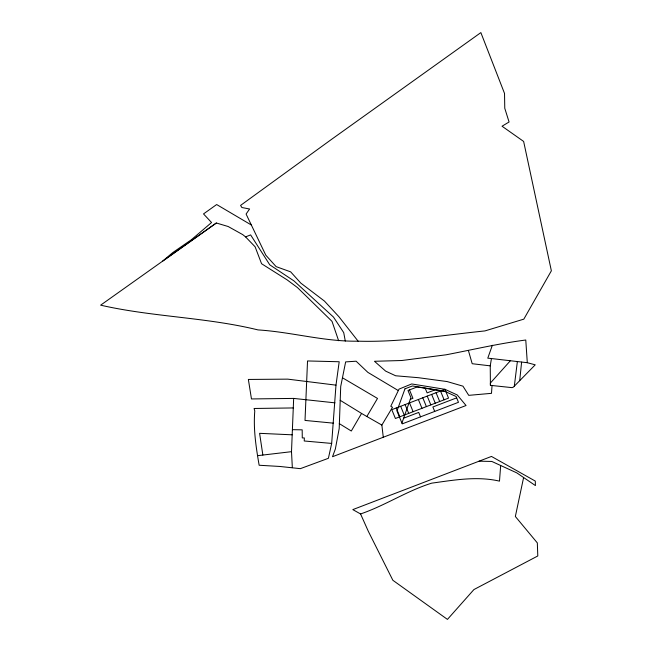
<?xml version="1.0" encoding="UTF-8"?>
<svg xmlns="http://www.w3.org/2000/svg" width="652" height="652" viewBox="0 0 652 652"><rect width="100%" height="100%" fill="white"/><g stroke="black" fill="none" stroke-linecap="round" stroke-linejoin="round"><path stroke-width="0.98" d="M398.323 390.581L367.891 372.39L356.114 361.208L345.642 361.901L340.711 386.497L339.195 428.519L335.356 449.008L332.512 456.718L466.05 405.511L457.288 394.982L444.933 389.309L411.681 383.947L399.032 389.105L390.784 406.253L392.496 407.288L381.86 425.08L383.278 437.256M292.34 467.671L291.501 451.673L293.661 398.413L251.46 398.942L248.363 379.448L287.776 379.138L335.984 385.145L331.672 443.425L328.396 458.299L300.344 468.658L279.789 466.457L259.146 465.251C256.065 447.321 253.253 429.269 254.777 410.996L254.084 408.478L293.278 407.94M492.04 385.552L491.494 393.335L468.739 395.348L462.961 386.163L447.142 381.567L418.454 377.704L395.642 375.772L385.617 371.102L374.468 361.281L401.754 360.515L446.033 354.81C472.521 349.733 498.902 343.482 525.773 340.018L527.297 362.708L535.227 364.827L513.401 387.109L512.048 387.638L490.41 385.348L490.239 365.853L491.445 358.543L527.297 362.708M500.663 465.609L499.489 481.135C477.109 475.944 454.126 480.084 431.73 483.148C406.995 490.834 385.136 505.553 360.564 513.955L352.813 509.611L491.469 456.433L535.292 481.086L535.414 485.577L516.791 472.871L491.828 461.453L479.057 461.168M519.709 380.67L521.6 362.145M514.314 386.18L517.362 361.615M335.984 385.145L339.195 361.746L307.532 360.955L305.014 420.426L333.498 423.164M523.589 477.614L515.349 516.49L537.329 542.904L537.794 555.969L473.922 589.563L447.443 619.4L392.863 580.28L368.347 531.364L360.564 513.955M492.366 345.25L487.777 358.176L491.445 358.543M401.917 423.05L410.907 397.606L407.989 390.483L417.141 386.97L445.194 391.502M340.173 400.287L361.558 413.425L351.298 431.021L339.26 423.604M361.558 413.425L366.84 416.506L377.508 398.429L342.626 377.883M510.312 360.817L490.394 383.026L490.41 385.348M338.632 340.743L332.015 321.363L297.475 287.581L287.076 279.838L261.566 263.726L255.103 246.782L245.568 236.896L242.756 234.638L228.167 226.513L216.35 223L100.636 305.169C152.478 317.019 206.293 317.231 258.005 329.912C291.542 332.007 324.411 341.762 358.103 341.175C400.638 342.439 442.773 335.25 484.949 330.914L523.817 319.154L551.364 270.816L523.629 141.435L502.04 126.219L509.073 121.989L504.77 108.273L504.526 93.44L480.858 32.6L330.8 139.895L240.58 205.396L241.859 207.507L249.594 209.007L246.089 214.043L265.812 255.193L276.122 266.627L290.662 271.86L300.784 283.082L324.419 301.053L338.885 316.676L358.103 341.175M216.35 223L162.593 261.15L172.747 252.601L191.329 239.773L211.55 222.528L203.514 213.913L216.66 204.541L251.126 224.875M245.568 236.896L250.629 234.899L269.757 264.818L293.962 280.906L333.474 317.059L343.726 332.634L345.291 341.077M410.279 399.342L412.936 398.323L409.497 389.904M435.006 389.855L427.109 392.887L425.218 388.274M403.686 418.176L418.714 412.414L420.532 416.856M456.661 397.859L432.879 406.978L434.697 411.42M257.711 455.658L291.501 451.673M292.389 429.668L302.186 429.839L302.275 437.916L304.345 437.948L304.231 440.988L331.672 443.425M292.186 434.819L259.594 433.327L262.854 455.047M293.661 398.413L334.981 402.846M490.239 365.853L472.195 363.718L468.454 350.678M381.86 425.08L366.84 416.506M440.507 391.013L444.11 399.815M436.074 392.708L439.684 401.518M431.648 394.403L435.259 403.213M427.223 396.106L430.833 404.908M422.798 397.801L426.4 406.612M418.372 399.497L421.974 408.307M409.513 402.895L413.123 411.705M405.088 404.59L408.698 413.401M400.662 406.286L404.264 415.096M396.229 407.989L399.839 416.791M404.982 388.812L396.962 410.947L402.251 423.865L458.478 402.3L456.107 396.506L444.395 391.135L412.406 385.968L404.982 388.812M444.933 389.309L391.803 409.684L395.414 418.494L448.543 398.119L444.933 389.309"/></g></svg>
